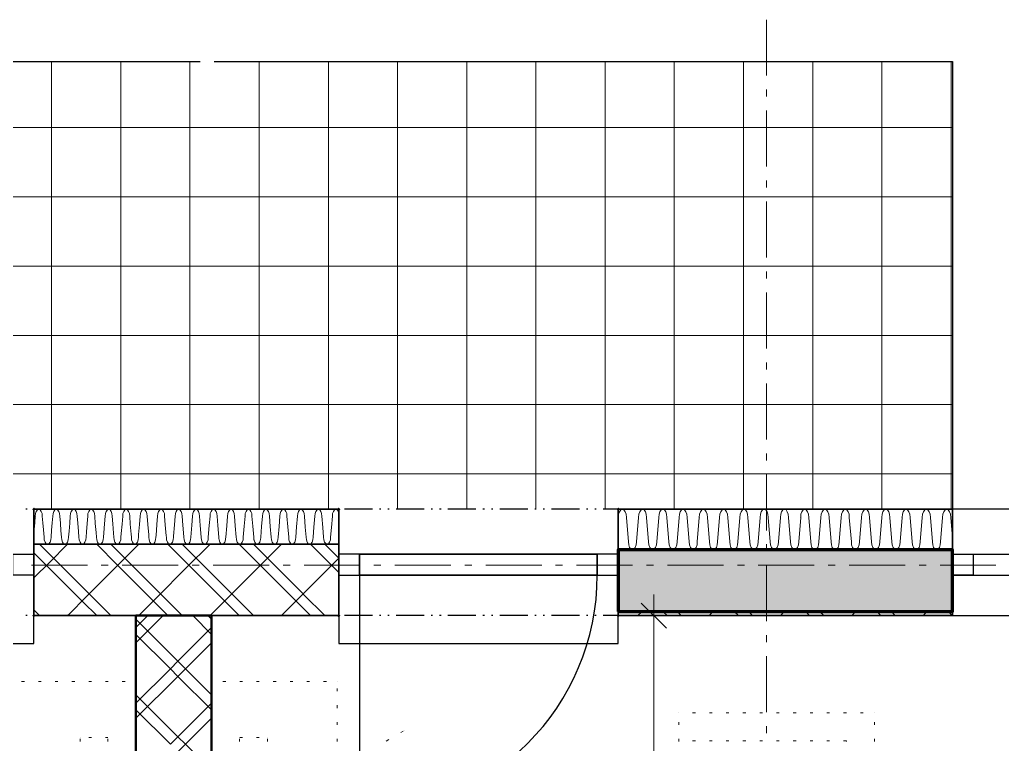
# Model space of a CAD drawing. Header units: millimetres. Extents: x 0 to 594, y 0 to 420.
# Drawn here: x 448.3 to 484.32, y 335.48 to 362.02 of the extents above; entities that cross this region are included whole.
import ezdxf

# ---------------------------------------------------------------- set-up
doc = ezdxf.new("R2010")
doc.units = ezdxf.units.MM
doc.header["$LTSCALE"] = 8
for name, color, linetype in [('PDF_Dvere', 7, 'Continuous'), ('PDF_Koty delkove', 7, 'Continuous'), ('PDF_Nabytek', 7, 'Continuous'), ('PDF_Obecne 0.25', 7, 'Continuous'), ('PDF_Okna', 7, 'Continuous'), ('PDF_Osy hlavni', 7, 'Continuous'), ('PDF_Srafy', 7, 'Continuous'), ('PDF_Steny akusticke', 7, 'Continuous'), ('PDF_Steny obvodove nosne', 7, 'Continuous'), ('PDF_Steny sendvic', 7, 'Continuous'), ('PDF_Zatepleni', 7, 'Continuous')]:
    doc.layers.add(name, color=color, linetype=linetype)

msp = doc.modelspace()

# ---------------------------------------------------------------- linework, layer by layer
at = {"layer": 'PDF_Dvere', "lineweight": 25}
for points in [[(448.051, 342.449), (448.819, 342.449), (448.819, 341.681), (448.051, 341.681)], [(460.76, 342.449), (459.992, 342.449), (459.992, 341.681), (460.76, 341.681)], [(460.76, 342.449), (460.76, 341.681)], [(470.242, 342.449), (469.473, 342.449), (469.473, 341.681), (470.242, 341.681)], [(469.473, 342.449), (469.473, 341.681)]]:
    msp.add_lwpolyline(points, close=True, dxfattribs=at)
for points in [[(469.473, 342.449), (460.76, 342.449), (469.473, 342.449)], [(469.473, 341.681), (460.76, 341.681), (469.473, 341.681)]]:
    msp.add_lwpolyline(points, dxfattribs=at)
msp.add_lwpolyline([(460.76, 341.681), (460.76, 332.968, 0.414213), (469.473, 341.681)], format="xyb", dxfattribs=at)
at = {"layer": 'PDF_Koty delkove', "lineweight": 18}
for points in [[(471.548, 340.194), (471.548, 340.963)], [(472.01, 339.733), (471.087, 340.656)], [(472.317, 340.194), (471.548, 340.194), (470.78, 340.194)], [(471.548, 253.839), (471.548, 254.837), (471.548, 256.606), (471.548, 258.144), (471.548, 264.858), (471.548, 283.564), (471.548, 290.739), (471.548, 292.225), (471.548, 298.375), (471.548, 340.194)]]:
    msp.add_lwpolyline(points, dxfattribs=at)
at = {"layer": 'PDF_Nabytek', "lineweight": 13}
for points in [[(448.471, 337.776), (448.369, 337.776)], [(449.086, 337.776), (448.984, 337.776)], [(449.701, 337.776), (449.599, 337.776)], [(450.316, 337.776), (450.214, 337.776)], [(450.931, 337.776), (450.829, 337.776)], [(451.546, 337.776), (451.444, 337.776)], [(452.161, 337.776), (452.059, 337.776)], [(452.56, 337.776), (452.56, 337.776)], [(452.56, 337.776), (452.56, 337.776)], [(455.328, 337.776), (455.328, 337.776)], [(455.328, 337.776), (455.328, 337.776)], [(455.851, 337.776), (455.749, 337.776)], [(456.466, 337.776), (456.364, 337.776)], [(457.081, 337.776), (456.979, 337.776)], [(457.696, 337.776), (457.594, 337.776)], [(458.311, 337.776), (458.209, 337.776)], [(458.926, 337.776), (458.824, 337.776)], [(459.541, 337.776), (459.439, 337.776)], [(459.94, 337.776), (459.94, 337.776)], [(459.94, 337.776), (459.94, 337.776)], [(452.56, 337.425), (452.56, 337.527)], [(455.328, 337.425), (455.328, 337.527)], [(459.94, 337.425), (459.94, 337.527)], [(452.56, 336.81), (452.56, 336.912)], [(455.328, 336.81), (455.328, 336.912)], [(459.94, 336.81), (459.94, 336.912)], [(472.458, 336.633), (472.458, 336.633)], [(472.458, 336.633), (472.458, 336.633)], [(473.071, 336.633), (472.969, 336.633)], [(473.686, 336.633), (473.584, 336.633)], [(474.301, 336.633), (474.199, 336.633)], [(474.916, 336.633), (474.814, 336.633)], [(475.531, 336.633), (475.429, 336.633)], [(476.146, 336.633), (476.044, 336.633)], [(476.761, 336.633), (476.659, 336.633)], [(477.376, 336.633), (477.274, 336.633)], [(477.991, 336.633), (477.889, 336.633)], [(478.606, 336.633), (478.504, 336.633)], [(479.221, 336.633), (479.119, 336.633)], [(479.633, 336.633), (479.633, 336.633)], [(479.633, 336.633), (479.633, 336.633)], [(452.56, 336.195), (452.56, 336.297)], [(455.328, 336.195), (455.328, 336.297)], [(459.94, 336.195), (459.94, 336.297)], [(472.458, 336.195), (472.458, 336.297)], [(479.633, 336.195), (479.633, 336.297)], [(462.268, 335.908), (462.357, 335.959)], [(462.39, 335.978), (462.39, 335.978)], [(450.51, 335.726), (450.51, 335.726)], [(450.51, 335.726), (450.51, 335.726)], [(450.51, 335.58), (450.51, 335.682)], [(450.931, 335.726), (450.829, 335.726)], [(451.535, 335.726), (451.444, 335.726)], [(451.535, 335.726), (451.535, 335.726)], [(451.535, 335.58), (451.535, 335.682)], [(452.56, 335.58), (452.56, 335.682)], [(455.328, 335.58), (455.328, 335.682)], [(456.353, 335.726), (456.353, 335.726)], [(456.353, 335.726), (456.353, 335.726)], [(456.353, 335.58), (456.353, 335.682)], [(456.466, 335.726), (456.364, 335.726)], [(457.081, 335.726), (456.979, 335.726)], [(457.378, 335.726), (457.378, 335.726)], [(457.378, 335.726), (457.378, 335.726)], [(457.378, 335.58), (457.378, 335.682)], [(459.94, 335.58), (459.94, 335.682)], [(461.736, 335.6), (461.825, 335.652)], [(472.458, 335.58), (472.458, 335.682)], [(472.458, 335.608), (472.458, 335.608)], [(473.071, 335.608), (472.969, 335.608)], [(473.686, 335.608), (473.584, 335.608)], [(474.301, 335.608), (474.199, 335.608)], [(474.916, 335.608), (474.814, 335.608)], [(475.531, 335.608), (475.429, 335.608)], [(476.146, 335.608), (476.044, 335.608)], [(476.761, 335.608), (476.659, 335.608)], [(477.376, 335.608), (477.274, 335.608)], [(477.991, 335.608), (477.889, 335.608)], [(478.606, 335.608), (478.504, 335.608)], [(478.608, 335.608), (478.608, 335.608)], [(478.608, 335.58), (478.608, 335.608)], [(478.608, 335.608), (478.608, 335.608)], [(479.633, 335.58), (479.633, 335.682)]]:
    msp.add_lwpolyline(points, dxfattribs=at)
at = {"layer": 'PDF_Obecne 0.25', "lineweight": 25}
for points in [[(433.701, 344.089), (433.701, 360.489), (454.919, 360.489)], [(455.431, 360.489), (482.491, 360.489), (482.491, 344.089)], [(438.569, 340.194), (438.569, 339.169), (448.819, 339.169), (448.819, 340.194)], [(459.992, 340.194), (459.992, 339.169), (470.242, 339.169), (470.242, 340.194)]]:
    msp.add_lwpolyline(points, dxfattribs=at)
at = {"layer": 'PDF_Okna', "lineweight": 25}
for points in [[(496.84, 344.089), (482.491, 344.089)], [(482.491, 342.449), (496.84, 342.449)], [(482.491, 341.681), (496.84, 341.681)], [(482.491, 340.194), (496.84, 340.194)]]:
    msp.add_lwpolyline(points, dxfattribs=at)
msp.add_lwpolyline([(482.491, 342.449), (483.259, 342.449), (483.259, 341.681), (482.491, 341.681)], close=True, dxfattribs=at)
at = {"layer": 'PDF_Osy hlavni', "lineweight": 18}
for points in [[(475.674, 359.974), (475.674, 362.024)], [(475.674, 359.206), (475.674, 359.462)], [(475.674, 356.643), (475.674, 358.693)], [(475.674, 355.874), (475.674, 356.131)], [(475.674, 353.312), (475.674, 355.362)], [(475.674, 352.543), (475.674, 352.799)], [(475.674, 349.981), (475.674, 352.031)], [(475.674, 349.212), (475.674, 349.468)], [(475.674, 346.65), (475.674, 348.699)], [(475.674, 345.881), (475.674, 346.137)], [(475.674, 343.318), (475.674, 345.368)], [(475.674, 342.55), (475.674, 342.806)], [(450.778, 342.039), (448.728, 342.039)], [(451.546, 342.039), (451.29, 342.039)], [(454.109, 342.039), (452.059, 342.039)], [(454.878, 342.039), (454.621, 342.039)], [(457.44, 342.039), (455.39, 342.039)], [(458.209, 342.039), (457.953, 342.039)], [(460.771, 342.039), (458.721, 342.039)], [(461.54, 342.039), (461.284, 342.039)], [(464.103, 342.039), (462.053, 342.039)], [(464.871, 342.039), (464.615, 342.039)], [(467.434, 342.039), (465.384, 342.039)], [(468.203, 342.039), (467.946, 342.039)], [(470.765, 342.039), (468.715, 342.039)], [(471.534, 342.039), (471.277, 342.039)], [(474.096, 342.039), (472.046, 342.039)], [(474.865, 342.039), (474.609, 342.039)], [(477.427, 342.039), (475.377, 342.039)], [(475.674, 339.987), (475.674, 342.037)], [(478.196, 342.039), (477.94, 342.039)], [(480.759, 342.039), (478.709, 342.039)], [(481.527, 342.039), (481.271, 342.039)], [(484.09, 342.039), (482.04, 342.039)], [(475.674, 339.218), (475.674, 339.475)], [(475.674, 336.656), (475.674, 338.706)], [(475.674, 335.887), (475.674, 336.143)]]:
    msp.add_lwpolyline(points, dxfattribs=at)
at = {"layer": 'PDF_Srafy', "lineweight": 9}
for points in [[(449.466, 360.489), (449.466, 358.07), (449.466, 352.996), (449.466, 347.923)], [(452.003, 360.489), (452.003, 355.533), (452.003, 350.46), (452.003, 345.386), (452.003, 344.089)], [(454.539, 360.489), (454.539, 358.07), (454.539, 352.996), (454.539, 347.923), (454.539, 344.089)], [(457.076, 360.489), (457.076, 355.533), (457.076, 350.46), (457.076, 345.386), (457.076, 344.089)], [(459.613, 360.489), (459.613, 358.07), (459.613, 352.996), (459.613, 347.923), (459.613, 344.089)], [(462.149, 360.489), (462.149, 355.533), (462.149, 350.46), (462.149, 345.386), (462.149, 344.089)], [(464.686, 360.489), (464.686, 358.07), (464.686, 352.996), (464.686, 347.923), (464.686, 344.089)], [(467.223, 360.489), (467.223, 355.533), (467.223, 350.46), (467.223, 345.386), (467.223, 344.089)], [(469.76, 360.489), (469.76, 358.07), (469.76, 352.996), (469.76, 347.923), (469.76, 344.089)], [(472.296, 360.489), (472.296, 355.533)], [(474.833, 360.489), (474.833, 358.07), (474.833, 352.996)], [(477.37, 360.489), (477.37, 355.533), (477.37, 350.46)], [(479.907, 360.489), (479.907, 358.07), (479.907, 352.996), (479.907, 347.923)], [(482.443, 360.489), (482.443, 355.533), (482.443, 350.46), (482.443, 345.386)], [(459.613, 358.07), (454.539, 358.07), (449.466, 358.07), (444.392, 358.07), (439.319, 358.07), (434.246, 358.07), (433.701, 358.07)], [(482.491, 358.07), (479.907, 358.07), (474.833, 358.07), (469.76, 358.07), (464.686, 358.07), (459.613, 358.07)], [(462.149, 355.533), (457.076, 355.533), (452.003, 355.533), (446.929, 355.533), (441.856, 355.533), (436.782, 355.533), (433.701, 355.533)], [(482.491, 355.533), (482.443, 355.533), (477.37, 355.533), (472.296, 355.533), (467.223, 355.533), (462.149, 355.533)], [(472.296, 355.533), (472.296, 350.46), (472.296, 345.386), (472.296, 344.089)], [(482.491, 352.996), (479.907, 352.996), (474.833, 352.996), (469.76, 352.996), (464.686, 352.996), (459.613, 352.996), (454.539, 352.996), (449.466, 352.996), (444.392, 352.996), (439.319, 352.996), (434.246, 352.996), (433.701, 352.996)], [(474.833, 352.996), (474.833, 347.923), (474.833, 344.089)], [(462.149, 350.46), (457.076, 350.46), (452.003, 350.46), (446.929, 350.46), (441.856, 350.46), (436.782, 350.46), (433.701, 350.46)], [(482.491, 350.46), (482.443, 350.46), (477.37, 350.46), (472.296, 350.46), (467.223, 350.46), (462.149, 350.46)], [(477.37, 350.46), (477.37, 345.386), (477.37, 344.089)], [(464.686, 347.923), (459.613, 347.923), (454.539, 347.923), (449.466, 347.923), (444.392, 347.923), (439.319, 347.923), (434.246, 347.923), (433.701, 347.923)], [(449.466, 347.923), (449.466, 344.089)], [(482.491, 347.923), (479.907, 347.923), (474.833, 347.923), (469.76, 347.923), (464.686, 347.923)], [(479.907, 347.923), (479.907, 344.089)], [(467.223, 345.386), (462.149, 345.386), (457.076, 345.386), (452.003, 345.386), (446.929, 345.386), (441.856, 345.386), (436.782, 345.386), (433.701, 345.386)], [(482.491, 345.386), (482.443, 345.386), (477.37, 345.386), (472.296, 345.386), (467.223, 345.386)], [(482.443, 345.386), (482.443, 344.089)]]:
    msp.add_lwpolyline(points, dxfattribs=at)
at = {"layer": 'PDF_Steny akusticke', "lineweight": 9}
for points in [[(452.56, 339.754), (453.001, 340.194)], [(452.56, 339.2), (453.555, 340.194)], [(455.328, 339.508), (454.641, 340.194)], [(455.328, 340.061), (455.195, 340.194)], [(455.328, 337.294), (454.375, 338.247), (454.098, 338.524), (452.56, 340.061)], [(453.821, 338.247), (454.098, 338.524), (455.328, 339.754)], [(453.821, 338.247), (452.56, 339.508)], [(454.375, 338.247), (455.328, 339.2)], [(454.375, 338.247), (454.098, 337.97), (453.821, 338.247), (452.56, 336.986)], [(452.56, 336.433), (454.098, 337.97)], [(455.328, 336.74), (454.098, 337.97)], [(455.328, 334.526), (454.375, 335.48), (454.098, 335.756), (452.56, 337.294)], [(453.821, 335.48), (454.098, 335.756), (455.328, 336.986)], [(453.821, 335.48), (452.56, 336.74)], [(454.098, 335.203), (454.375, 335.48), (455.328, 336.433)]]:
    msp.add_lwpolyline(points, dxfattribs=at)
at = {"layer": 'PDF_Steny akusticke', "lineweight": 50}
msp.add_lwpolyline([(455.174, 292.225), (455.328, 292.225), (455.328, 340.194), (452.56, 340.194), (452.56, 292.225), (452.714, 292.225)], dxfattribs=at)
at = {"layer": 'PDF_Steny obvodove nosne', "lineweight": 70}
msp.add_lwpolyline([(470.242, 340.348), (482.491, 340.348), (482.491, 342.603), (470.242, 342.603)], close=True, dxfattribs=at)
at = {"layer": 'PDF_Steny obvodove nosne', "color": 9, "lineweight": 9, "true_color": 0xc0c0c0, "transparency": 33554559}
msp.add_solid([(470.242, 340.348), (482.491, 340.348), (470.242, 342.603), (482.491, 342.603)], dxfattribs=at)
at = {"layer": 'PDF_Steny sendvic', "lineweight": 25}
for points in [[(448.574, 344.089), (448.523, 344.089)], [(461.233, 344.089), (460.208, 344.089)], [(461.54, 344.089), (461.489, 344.089)], [(461.848, 344.089), (461.796, 344.089)], [(463.129, 344.089), (462.104, 344.089)], [(463.436, 344.089), (463.385, 344.089)], [(463.744, 344.089), (463.693, 344.089)], [(465.025, 344.089), (464, 344.089)], [(465.333, 344.089), (465.281, 344.089)], [(465.64, 344.089), (465.589, 344.089)], [(466.921, 344.089), (465.896, 344.089)], [(467.229, 344.089), (467.178, 344.089)], [(467.536, 344.089), (467.485, 344.089)], [(468.818, 344.089), (467.793, 344.089)], [(469.125, 344.089), (469.074, 344.089)], [(469.433, 344.089), (469.381, 344.089)], [(470.242, 344.089), (469.689, 344.089)], [(448.574, 340.194), (448.523, 340.194)], [(461.233, 340.194), (460.208, 340.194)], [(461.54, 340.194), (461.489, 340.194)], [(461.848, 340.194), (461.796, 340.194)], [(463.129, 340.194), (462.104, 340.194)], [(463.436, 340.194), (463.385, 340.194)], [(463.744, 340.194), (463.693, 340.194)], [(465.025, 340.194), (464, 340.194)], [(465.333, 340.194), (465.281, 340.194)], [(465.64, 340.194), (465.589, 340.194)], [(466.921, 340.194), (465.896, 340.194)], [(467.229, 340.194), (467.178, 340.194)], [(467.536, 340.194), (467.485, 340.194)], [(468.818, 340.194), (467.793, 340.194)], [(469.125, 340.194), (469.074, 340.194)], [(469.433, 340.194), (469.381, 340.194)], [(470.242, 340.194), (469.689, 340.194)]]:
    msp.add_lwpolyline(points, dxfattribs=at)
at = {"layer": 'PDF_Steny sendvic', "lineweight": 35}
for points in [[(459.992, 344.089), (448.819, 344.089)], [(448.819, 342.808), (448.819, 344.089)], [(459.992, 344.089), (459.992, 342.808)], [(459.992, 342.808), (448.819, 342.808), (459.992, 342.808), (459.992, 342.449), (459.992, 341.681), (459.992, 340.194), (455.328, 340.194), (452.56, 340.194), (448.819, 340.194)], [(448.819, 340.194), (448.819, 341.681), (448.819, 342.449), (448.819, 342.808)], [(470.242, 340.348), (482.491, 340.348), (482.491, 340.194), (470.242, 340.194), (470.242, 340.348)]]:
    msp.add_lwpolyline(points, dxfattribs=at)
at = {"layer": 'PDF_Steny sendvic', "lineweight": 9}
for points in [[(448.999, 344.089), (448.95, 344.07), (448.908, 344.014), (448.88, 343.931), (448.871, 343.833)], [(449.127, 343.833), (449.117, 343.931), (449.089, 344.014), (449.048, 344.07), (448.999, 344.089)], [(449.639, 344.089), (449.59, 344.07), (449.549, 344.014), (449.521, 343.931), (449.511, 343.833)], [(449.767, 343.833), (449.758, 343.931), (449.73, 344.014), (449.688, 344.07), (449.639, 344.089)], [(450.28, 344.089), (450.231, 344.07), (450.189, 344.014), (450.162, 343.931), (450.152, 343.833)], [(450.408, 343.833), (450.398, 343.931), (450.37, 344.014), (450.329, 344.07), (450.28, 344.089)], [(450.92, 344.089), (450.871, 344.07), (450.83, 344.014), (450.802, 343.931), (450.792, 343.833)], [(451.049, 343.833), (451.039, 343.931), (451.011, 344.014), (450.97, 344.07), (450.921, 344.089)], [(451.561, 344.089), (451.512, 344.07), (451.471, 344.014), (451.443, 343.931), (451.433, 343.833)], [(451.689, 343.833), (451.679, 343.931), (451.652, 344.014), (451.61, 344.07), (451.561, 344.089)], [(452.202, 344.089), (452.153, 344.07), (452.111, 344.014), (452.083, 343.931), (452.074, 343.833)], [(452.33, 343.833), (452.32, 343.931), (452.292, 344.014), (452.251, 344.07), (452.202, 344.089)], [(452.842, 344.089), (452.793, 344.07), (452.752, 344.014), (452.724, 343.931), (452.714, 343.833)], [(452.97, 343.833), (452.961, 343.931), (452.933, 344.014), (452.891, 344.07), (452.842, 344.089)], [(453.483, 344.089), (453.434, 344.07), (453.392, 344.014), (453.365, 343.931), (453.355, 343.833)], [(453.611, 343.833), (453.601, 343.931), (453.574, 344.014), (453.532, 344.07), (453.483, 344.089)], [(454.124, 344.089), (454.075, 344.07), (454.033, 344.014), (454.005, 343.931), (453.995, 343.833)], [(454.252, 343.833), (454.242, 343.931), (454.214, 344.014), (454.173, 344.07), (454.124, 344.089)], [(454.715, 344.07), (454.674, 344.014), (454.646, 343.931), (454.636, 343.833)], [(454.764, 344.089), (454.715, 344.07)], [(454.892, 343.833), (454.883, 343.931), (454.855, 344.014), (454.813, 344.07), (454.764, 344.089)], [(455.405, 344.089), (455.356, 344.07), (455.314, 344.014), (455.286, 343.931), (455.277, 343.833)], [(455.533, 343.833), (455.523, 343.931), (455.495, 344.014), (455.454, 344.07), (455.405, 344.089)], [(456.045, 344.089), (455.996, 344.07), (455.955, 344.014), (455.927, 343.931), (455.917, 343.833)], [(456.174, 343.833), (456.164, 343.931), (456.136, 344.014), (456.094, 344.07), (456.045, 344.089)], [(456.686, 344.089), (456.637, 344.07), (456.595, 344.014), (456.568, 343.931), (456.558, 343.833)], [(456.814, 343.833), (456.804, 343.931), (456.777, 344.014), (456.735, 344.07), (456.686, 344.089)], [(457.327, 344.089), (457.278, 344.07), (457.236, 344.014), (457.208, 343.931), (457.199, 343.833)], [(457.518, 343.064), (457.486, 343.459), (457.455, 343.833), (457.445, 343.931), (457.417, 344.014), (457.376, 344.07), (457.327, 344.089)], [(457.967, 344.089), (457.918, 344.07), (457.877, 344.014), (457.849, 343.931), (457.839, 343.833)], [(458.095, 343.833), (458.086, 343.931), (458.058, 344.014), (458.016, 344.07), (457.967, 344.089)], [(458.608, 344.089), (458.559, 344.07), (458.517, 344.014), (458.49, 343.931), (458.48, 343.833)], [(458.736, 343.833), (458.726, 343.931), (458.699, 344.014), (458.657, 344.07), (458.608, 344.089)], [(459.249, 344.089), (459.2, 344.07), (459.158, 344.014), (459.13, 343.931), (459.12, 343.833)], [(459.339, 344.014), (459.298, 344.07), (459.249, 344.089)], [(459.889, 344.089), (459.84, 344.07), (459.799, 344.014), (459.771, 343.931), (459.761, 343.833)], [(459.992, 343.979), (459.98, 344.014), (459.938, 344.07), (459.889, 344.089)], [(448.819, 343.212), (448.831, 343.352), (448.851, 343.602), (448.871, 343.833)], [(449.127, 343.833), (449.146, 343.597), (449.168, 343.336), (449.19, 343.064)], [(449.448, 343.064), (449.469, 343.321), (449.491, 343.591), (449.511, 343.833)], [(449.767, 343.833), (449.788, 343.586), (449.811, 343.304), (449.831, 343.064)], [(450.088, 343.064), (450.107, 343.29), (450.131, 343.581), (450.152, 343.833)], [(450.408, 343.833), (450.429, 343.576), (450.454, 343.273), (450.471, 343.064)], [(450.729, 343.064), (450.745, 343.259), (450.771, 343.57), (450.792, 343.833)], [(451.049, 343.833), (451.071, 343.565), (451.097, 343.242), (451.112, 343.064)], [(451.383, 343.228), (451.41, 343.559), (451.433, 343.833)], [(451.689, 343.833), (451.712, 343.554), (451.741, 343.21), (451.753, 343.064)], [(452.01, 343.064), (452.021, 343.197), (452.05, 343.549), (452.074, 343.833)], [(452.33, 343.833), (452.354, 343.544), (452.384, 343.179), (452.393, 343.064)], [(452.651, 343.064), (452.659, 343.166), (452.69, 343.538), (452.714, 343.833)], [(452.97, 343.833), (452.995, 343.533), (453.027, 343.148), (453.034, 343.064)], [(453.291, 343.064), (453.297, 343.134), (453.33, 343.528), (453.355, 343.833)], [(453.611, 343.833), (453.637, 343.523), (453.67, 343.116), (453.675, 343.064)], [(453.932, 343.064), (453.935, 343.103), (453.969, 343.517), (453.995, 343.833)], [(454.252, 343.833), (454.278, 343.512), (454.313, 343.085), (454.315, 343.064)], [(454.573, 343.064), (454.573, 343.072), (454.609, 343.506), (454.636, 343.833)], [(454.892, 343.833), (454.92, 343.501), (454.956, 343.064)], [(455.213, 343.064), (455.249, 343.496), (455.277, 343.833)], [(455.533, 343.833), (455.561, 343.491), (455.596, 343.064)], [(455.854, 343.064), (455.889, 343.485), (455.917, 343.833)], [(456.174, 343.833), (456.203, 343.48), (456.237, 343.064)], [(456.495, 343.064), (456.528, 343.475), (456.558, 343.833)], [(456.814, 343.833), (456.844, 343.469), (456.878, 343.064)], [(457.135, 343.064), (457.168, 343.464), (457.199, 343.833)], [(457.776, 343.064), (457.808, 343.454), (457.839, 343.833)], [(458.095, 343.833), (458.127, 343.448), (458.159, 343.064)], [(458.416, 343.064), (458.448, 343.443), (458.48, 343.833)], [(458.736, 343.833), (458.769, 343.438), (458.799, 343.064)], [(459.057, 343.064), (459.087, 343.432), (459.12, 343.833)], [(459.377, 343.833), (459.367, 343.931), (459.339, 344.014)], [(459.377, 343.833), (459.41, 343.427), (459.44, 343.064)], [(459.698, 343.064), (459.727, 343.422), (459.761, 343.833)], [(449.19, 343.064), (449.2, 342.966), (449.228, 342.882)], [(449.332, 342.808), (449.368, 342.827), (449.41, 342.882), (449.438, 342.966), (449.448, 343.064)], [(449.448, 343.064), (449.448, 343.064)], [(449.831, 343.064), (449.841, 342.966), (449.869, 342.882), (449.91, 342.827), (449.946, 342.808)], [(449.973, 342.808), (450.009, 342.827), (450.051, 342.882), (450.079, 342.966), (450.088, 343.064)], [(450.088, 343.064), (450.088, 343.064)], [(450.471, 343.064), (450.481, 342.966), (450.509, 342.882), (450.551, 342.827), (450.587, 342.808)], [(450.614, 342.808), (450.649, 342.827), (450.691, 342.882), (450.719, 342.966), (450.729, 343.064)], [(450.729, 343.064), (450.729, 343.064)], [(451.112, 343.064), (451.122, 342.966), (451.15, 342.882), (451.192, 342.827), (451.227, 342.808)], [(451.254, 342.808), (451.29, 342.827), (451.332, 342.882), (451.36, 342.966), (451.37, 343.064)], [(451.37, 343.064), (451.383, 343.228)], [(451.37, 343.064), (451.37, 343.064)], [(451.753, 343.064), (451.762, 342.966), (451.79, 342.882), (451.832, 342.827), (451.868, 342.808)], [(452, 342.966), (452.01, 343.064)], [(452.01, 343.064), (452.01, 343.064)], [(452.393, 343.064), (452.403, 342.966), (452.431, 342.882), (452.473, 342.827), (452.509, 342.808)], [(452.536, 342.808), (452.571, 342.827), (452.613, 342.882), (452.641, 342.966), (452.651, 343.064)], [(452.651, 343.064), (452.651, 343.064)], [(453.034, 343.064), (453.044, 342.966), (453.072, 342.882), (453.113, 342.827), (453.149, 342.808)], [(453.176, 342.808), (453.212, 342.827), (453.254, 342.882), (453.282, 342.966), (453.291, 343.064)], [(453.291, 343.064), (453.291, 343.064)], [(453.675, 343.064), (453.684, 342.966), (453.712, 342.882), (453.754, 342.827), (453.79, 342.808)], [(453.817, 342.808), (453.853, 342.827), (453.894, 342.882), (453.922, 342.966), (453.932, 343.064)], [(453.932, 343.064), (453.932, 343.064)], [(454.315, 343.064), (454.325, 342.966), (454.353, 342.882), (454.395, 342.827), (454.43, 342.808)], [(454.457, 342.808), (454.493, 342.827), (454.535, 342.882), (454.563, 342.966), (454.573, 343.064)], [(454.573, 343.064), (454.573, 343.064)], [(454.956, 343.064), (454.957, 343.054), (454.966, 342.966), (454.993, 342.882), (455.035, 342.827), (455.071, 342.808)], [(455.098, 342.808), (455.134, 342.827), (455.176, 342.882), (455.203, 342.966), (455.211, 343.041), (455.213, 343.064)], [(455.213, 343.064), (455.213, 343.064)], [(455.596, 343.064), (455.601, 343.022), (455.606, 342.966), (455.634, 342.882), (455.676, 342.827), (455.712, 342.808)], [(455.739, 342.808), (455.774, 342.827), (455.816, 342.882), (455.844, 342.966), (455.848, 343.01), (455.854, 343.064)], [(455.854, 343.064), (455.854, 343.064)], [(456.237, 343.064), (456.244, 342.991), (456.247, 342.966), (456.275, 342.882), (456.316, 342.827), (456.352, 342.808)], [(456.379, 342.808), (456.415, 342.827), (456.457, 342.882), (456.485, 342.966), (456.486, 342.979), (456.495, 343.064)], [(456.495, 343.064), (456.495, 343.064)], [(456.878, 343.064), (456.887, 342.966)], [(457.02, 342.808), (457.056, 342.827), (457.097, 342.882), (457.119, 342.948), (457.125, 342.966), (457.135, 343.064)], [(457.135, 343.064), (457.135, 343.064)], [(457.518, 343.064), (457.528, 342.966), (457.541, 342.928), (457.556, 342.882), (457.598, 342.827), (457.634, 342.808)], [(457.66, 342.808), (457.696, 342.827), (457.738, 342.882), (457.75, 342.917), (457.766, 342.966), (457.776, 343.064)], [(457.776, 343.064), (457.776, 343.064)], [(458.159, 343.064), (458.169, 342.966), (458.192, 342.896), (458.197, 342.882), (458.238, 342.827), (458.274, 342.808)], [(458.301, 342.808), (458.337, 342.827), (458.379, 342.882), (458.38, 342.887), (458.407, 342.966), (458.416, 343.064)], [(458.416, 343.064), (458.416, 343.064)], [(458.799, 343.064), (458.809, 342.966), (458.837, 342.882), (458.851, 342.864), (458.879, 342.827), (458.915, 342.808)], [(459.019, 342.882), (459.047, 342.966), (459.057, 343.064)], [(459.057, 343.064), (459.057, 343.064)], [(459.44, 343.064), (459.45, 342.966), (459.478, 342.882), (459.516, 342.831), (459.52, 342.827), (459.555, 342.808)], [(459.582, 342.808), (459.618, 342.826), (459.618, 342.827), (459.66, 342.882), (459.688, 342.966), (459.698, 343.064)], [(459.698, 343.064), (459.698, 343.064)], [(448.819, 341.578), (449.399, 342.158), (450.049, 342.808)], [(450.977, 340.861), (450.716, 341.122), (449.691, 342.146), (449.029, 342.808)], [(449.228, 342.882), (449.27, 342.827), (449.305, 342.808)], [(450.049, 340.194), (450.132, 340.278), (450.716, 340.861), (451.909, 342.054), (452.663, 342.808)], [(453.734, 340.194), (453.643, 340.285), (453.329, 340.599), (453.068, 340.861), (451.873, 342.056), (451.12, 342.808)], [(454.257, 340.194), (454.165, 340.286), (453.591, 340.861), (453.329, 341.122), (452.418, 342.033), (451.643, 342.808)], [(451.895, 342.808), (451.931, 342.827), (451.972, 342.882), (452, 342.966)], [(452.663, 340.194), (452.752, 340.283), (453.329, 340.861), (454.419, 341.951), (455.277, 342.808)], [(456.348, 340.194), (456.251, 340.291), (455.943, 340.599), (455.682, 340.861), (454.599, 341.943), (453.734, 342.808)], [(456.204, 340.861), (455.943, 341.122), (455.145, 341.92), (454.257, 342.808)], [(455.277, 340.194), (455.371, 340.289), (455.943, 340.861), (456.929, 341.847), (457.89, 342.808)], [(458.295, 340.861), (457.326, 341.83), (456.348, 342.808)], [(459.484, 340.194), (459.381, 340.298), (458.818, 340.861), (458.557, 341.122), (457.871, 341.808), (456.871, 342.808)], [(456.887, 342.966), (456.89, 342.959), (456.915, 342.882), (456.957, 342.827), (456.993, 342.808)], [(458.942, 342.808), (458.978, 342.827), (459, 342.857), (459.019, 342.882)], [(459.992, 341.778), (458.962, 342.808)], [(459.992, 342.301), (459.484, 342.808)], [(451.12, 340.194), (451.035, 340.279), (450.716, 340.599), (450.454, 340.861), (449.146, 342.169), (448.819, 342.496)], [(457.89, 340.194), (457.991, 340.295), (458.557, 340.861), (459.439, 341.743), (459.992, 342.296)], [(451.643, 340.194), (451.557, 340.281), (450.977, 340.861)], [(456.871, 340.194), (456.773, 340.292), (456.204, 340.861)], [(458.962, 340.194), (458.859, 340.297), (458.557, 340.599), (458.295, 340.861)], [(449.029, 340.194), (448.949, 340.275), (448.819, 340.405)], [(470.959, 340.194), (471.088, 340.323), (471.113, 340.348)], [(472.03, 340.194), (471.9, 340.325), (471.876, 340.348)], [(472.553, 340.194), (472.421, 340.326), (472.399, 340.348)], [(473.573, 340.194), (473.707, 340.329), (473.727, 340.348)], [(474.644, 340.194), (474.508, 340.331), (474.49, 340.348)], [(475.167, 340.194), (475.029, 340.332), (475.013, 340.348)], [(476.187, 340.194), (476.327, 340.335), (476.34, 340.348)], [(477.116, 340.336), (477.104, 340.348)], [(477.258, 340.194), (477.116, 340.336)], [(477.78, 340.194), (477.637, 340.338), (477.627, 340.348)], [(478.8, 340.194), (478.946, 340.34), (478.954, 340.348)], [(479.871, 340.194), (479.724, 340.342), (479.718, 340.348)], [(480.394, 340.194), (480.245, 340.343), (480.24, 340.348)], [(480.394, 340.194), (480.394, 340.194)], [(481.414, 340.194), (481.566, 340.346), (481.568, 340.348)], [(482.485, 340.194), (482.332, 340.348), (482.331, 340.348)]]:
    msp.add_lwpolyline(points, dxfattribs=at)
at = {"layer": 'PDF_Steny sendvic', "lineweight": 25, "transparency": 33554559}
for points in [[(448.883, 344.089), (448.819, 344.025), (448.819, 344.153), (448.755, 344.089)], [(460.056, 344.089), (459.992, 344.025), (459.992, 344.153), (459.928, 344.089)], [(470.306, 344.089), (470.242, 344.025), (470.242, 344.153), (470.178, 344.089)], [(448.883, 340.194), (448.819, 340.13), (448.819, 340.259), (448.755, 340.194)], [(460.056, 340.194), (459.992, 340.13), (459.992, 340.259), (459.928, 340.194)], [(470.306, 340.194), (470.242, 340.13), (470.242, 340.259), (470.178, 340.194)]]:
    msp.add_solid(points, dxfattribs=at)
at = {"layer": 'PDF_Steny sendvic', "lineweight": 9, "transparency": 33554559}
for points in [[(448.871, 343.81), (448.847, 343.833), (448.894, 343.833), (448.871, 343.856)], [(449.511, 343.81), (449.488, 343.833), (449.534, 343.833), (449.511, 343.856)], [(450.152, 343.81), (450.129, 343.833), (450.175, 343.833), (450.152, 343.856)], [(450.792, 343.81), (450.769, 343.833), (450.815, 343.833), (450.792, 343.856)], [(451.433, 343.81), (451.41, 343.833), (451.456, 343.833), (451.433, 343.856)], [(452.074, 343.81), (452.051, 343.833), (452.097, 343.833), (452.074, 343.856)], [(452.714, 343.81), (452.691, 343.833), (452.737, 343.833), (452.714, 343.856)], [(453.355, 343.81), (453.332, 343.833), (453.378, 343.833), (453.355, 343.856)], [(453.995, 343.81), (453.972, 343.833), (454.019, 343.833), (453.995, 343.856)], [(454.636, 343.81), (454.613, 343.833), (454.659, 343.833), (454.636, 343.856)], [(455.277, 343.81), (455.254, 343.833), (455.3, 343.833), (455.277, 343.856)], [(455.917, 343.81), (455.894, 343.833), (455.94, 343.833), (455.917, 343.856)], [(456.558, 343.81), (456.535, 343.833), (456.581, 343.833), (456.558, 343.856)], [(457.199, 343.81), (457.176, 343.833), (457.222, 343.833), (457.199, 343.856)], [(457.839, 343.81), (457.816, 343.833), (457.862, 343.833), (457.839, 343.856)], [(458.48, 343.81), (458.457, 343.833), (458.503, 343.833), (458.48, 343.856)], [(459.12, 343.81), (459.097, 343.833), (459.143, 343.833), (459.12, 343.856)], [(459.761, 343.81), (459.738, 343.833), (459.784, 343.833), (459.761, 343.856)], [(450.716, 340.838), (450.692, 340.861), (450.739, 340.861), (450.716, 340.884)], [(453.329, 340.838), (453.306, 340.861), (453.352, 340.861), (453.329, 340.884)], [(455.943, 340.838), (455.92, 340.861), (455.966, 340.861), (455.943, 340.884)], [(458.557, 340.838), (458.534, 340.861), (458.58, 340.861), (458.557, 340.884)]]:
    msp.add_solid(points, dxfattribs=at)
at = {"layer": 'PDF_Zatepleni', "lineweight": 9}
for points in [[(470.39, 344.089), (470.333, 344.067), (470.285, 344.002), (470.253, 343.906), (470.242, 343.792)], [(470.539, 343.792), (470.528, 343.906), (470.495, 344.002), (470.447, 344.067), (470.39, 344.089)], [(470.911, 342.9), (470.985, 343.792), (470.996, 343.906), (471.028, 344.002), (471.076, 344.067), (471.133, 344.089)], [(471.282, 343.792), (471.271, 343.906), (471.238, 344.002), (471.19, 344.067), (471.133, 344.089)], [(471.654, 342.9), (471.728, 343.792), (471.739, 343.906), (471.771, 344.002), (471.82, 344.067), (471.876, 344.089)], [(472.025, 343.792), (472.014, 343.906), (471.982, 344.002), (471.933, 344.067), (471.876, 344.089)], [(472.397, 342.9), (472.471, 343.792), (472.482, 343.906), (472.514, 344.002), (472.563, 344.067), (472.62, 344.089)], [(472.768, 343.792), (472.757, 343.906), (472.725, 344.002), (472.676, 344.067), (472.62, 344.089)], [(473.007, 342.603), (473.048, 342.624), (473.097, 342.689), (473.129, 342.786), (473.14, 342.9), (473.214, 343.792), (473.225, 343.906), (473.258, 344.002), (473.306, 344.067), (473.363, 344.089)], [(473.511, 343.792), (473.5, 343.906), (473.468, 344.002), (473.42, 344.067), (473.363, 344.089)], [(474.106, 344.089), (474.049, 344.067), (474.001, 344.002), (473.968, 343.906), (473.957, 343.792)], [(474.254, 343.792), (474.243, 343.906), (474.211, 344.002), (474.163, 344.067), (474.106, 344.089)], [(474.627, 342.9), (474.7, 343.792), (474.712, 343.906), (474.744, 344.002), (474.792, 344.067), (474.849, 344.089)], [(474.998, 343.792), (474.986, 343.906), (474.954, 344.002), (474.906, 344.067), (474.849, 344.089)], [(475.37, 342.9), (475.443, 343.792), (475.455, 343.906), (475.487, 344.002), (475.535, 344.067), (475.592, 344.089)], [(475.741, 343.792), (475.729, 343.906), (475.697, 344.002), (475.649, 344.067), (475.592, 344.089)], [(476.113, 342.9), (476.187, 343.792), (476.198, 343.906), (476.23, 344.002), (476.278, 344.067), (476.335, 344.089)], [(476.484, 343.792), (476.472, 343.906), (476.44, 344.002), (476.392, 344.067), (476.335, 344.089)], [(477.078, 344.089), (477.021, 344.067), (476.973, 344.002), (476.941, 343.906), (476.93, 343.792)], [(477.227, 343.792), (477.216, 343.906), (477.183, 344.002), (477.135, 344.067), (477.078, 344.089)], [(477.821, 344.089), (477.765, 344.067), (477.716, 344.002), (477.684, 343.906), (477.673, 343.792)], [(477.97, 343.792), (477.959, 343.906), (477.926, 344.002), (477.878, 344.067), (477.821, 344.089)], [(478.342, 342.9), (478.416, 343.792), (478.427, 343.906), (478.459, 344.002), (478.508, 344.067), (478.564, 344.089)], [(478.713, 343.792), (478.702, 343.906), (478.67, 344.002), (478.621, 344.067), (478.564, 344.089)], [(479.308, 344.089), (479.251, 344.067), (479.203, 344.002), (479.17, 343.906), (479.159, 343.792)], [(479.456, 343.792), (479.445, 343.906), (479.413, 344.002), (479.364, 344.067), (479.308, 344.089)], [(479.829, 342.9), (479.902, 343.792), (479.913, 343.906), (479.946, 344.002), (479.994, 344.067), (480.051, 344.089)], [(480.199, 343.792), (480.188, 343.906), (480.156, 344.002), (480.108, 344.067), (480.051, 344.089)], [(480.794, 344.089), (480.737, 344.067), (480.689, 344.002), (480.657, 343.906), (480.645, 343.792)], [(481.016, 342.9), (480.942, 343.792), (480.931, 343.906), (480.899, 344.002), (480.851, 344.067), (480.794, 344.089)], [(481.537, 344.089), (481.48, 344.067), (481.432, 344.002), (481.4, 343.906), (481.388, 343.792)], [(481.759, 342.9), (481.686, 343.792), (481.674, 343.906), (481.642, 344.002), (481.594, 344.067), (481.537, 344.089)], [(482.28, 344.089), (482.223, 344.067), (482.175, 344.002), (482.143, 343.906), (482.131, 343.792)], [(482.429, 343.792), (482.417, 343.906), (482.385, 344.002), (482.337, 344.067), (482.28, 344.089)], [(470.539, 343.792), (470.612, 342.9)], [(471.282, 343.792), (471.355, 342.9)], [(472.025, 343.792), (472.099, 342.9)], [(472.768, 343.792), (472.842, 342.9)], [(473.511, 343.792), (473.585, 342.9)], [(473.884, 342.9), (473.957, 343.792)], [(474.254, 343.792), (474.328, 342.9)], [(474.998, 343.792), (475.071, 342.9), (475.082, 342.786), (475.115, 342.689), (475.163, 342.624), (475.205, 342.603)], [(475.741, 343.792), (475.814, 342.9), (475.826, 342.786), (475.858, 342.689), (475.906, 342.624), (475.948, 342.603)], [(476.484, 343.792), (476.557, 342.9)], [(476.856, 342.9), (476.93, 343.792)], [(477.227, 343.792), (477.3, 342.9)], [(477.599, 342.9), (477.673, 343.792)], [(477.97, 343.792), (478.044, 342.9)], [(478.713, 343.792), (478.787, 342.9)], [(479.085, 342.9), (479.159, 343.792)], [(479.456, 343.792), (479.53, 342.9)], [(480.199, 343.792), (480.273, 342.9)], [(480.572, 342.9), (480.645, 343.792)], [(481.315, 342.9), (481.388, 343.792)], [(482.058, 342.9), (482.131, 343.792)], [(482.429, 343.792), (482.491, 343.043)], [(470.612, 342.9), (470.624, 342.786), (470.656, 342.689), (470.705, 342.624), (470.746, 342.603)], [(470.777, 342.603), (470.819, 342.624), (470.867, 342.689), (470.9, 342.786), (470.911, 342.9)], [(470.911, 342.9), (470.911, 342.9)], [(471.355, 342.9), (471.367, 342.786), (471.399, 342.689), (471.448, 342.624), (471.489, 342.603)], [(471.52, 342.603), (471.562, 342.624), (471.61, 342.689), (471.643, 342.786), (471.654, 342.9)], [(471.654, 342.9), (471.654, 342.9)], [(472.099, 342.9), (472.11, 342.786), (472.142, 342.689), (472.191, 342.624), (472.232, 342.603)], [(472.264, 342.603), (472.305, 342.624), (472.354, 342.689), (472.386, 342.786), (472.397, 342.9)], [(472.397, 342.9), (472.397, 342.9)], [(472.842, 342.9), (472.853, 342.786), (472.885, 342.689), (472.934, 342.624), (472.975, 342.603)], [(473.14, 342.9), (473.14, 342.9)], [(473.585, 342.9), (473.596, 342.786), (473.629, 342.689), (473.677, 342.624), (473.719, 342.603)], [(473.75, 342.603), (473.791, 342.624), (473.84, 342.689), (473.872, 342.786), (473.884, 342.9)], [(473.884, 342.9), (473.884, 342.9)], [(474.328, 342.9), (474.339, 342.786), (474.372, 342.689)], [(474.372, 342.689), (474.42, 342.624), (474.462, 342.603)], [(474.493, 342.603), (474.534, 342.624), (474.583, 342.689), (474.615, 342.786), (474.627, 342.9)], [(474.627, 342.9), (474.627, 342.9)], [(475.236, 342.603), (475.278, 342.624), (475.326, 342.689), (475.358, 342.786), (475.37, 342.9)], [(475.37, 342.9), (475.37, 342.9)], [(475.979, 342.603), (476.021, 342.624), (476.069, 342.689), (476.102, 342.786)], [(476.102, 342.786), (476.113, 342.9)], [(476.113, 342.9), (476.113, 342.9)], [(476.557, 342.9), (476.569, 342.786), (476.601, 342.689), (476.65, 342.624), (476.691, 342.603)], [(476.722, 342.603), (476.764, 342.624), (476.812, 342.689), (476.845, 342.786), (476.856, 342.9)], [(476.856, 342.9), (476.856, 342.9)], [(477.3, 342.9), (477.312, 342.786), (477.344, 342.689), (477.393, 342.624), (477.434, 342.603)], [(477.465, 342.603), (477.507, 342.624), (477.555, 342.689), (477.588, 342.786), (477.599, 342.9)], [(477.599, 342.9), (477.599, 342.9)], [(478.044, 342.9), (478.055, 342.786), (478.087, 342.689), (478.136, 342.624), (478.177, 342.603)], [(478.209, 342.603), (478.25, 342.624), (478.299, 342.689), (478.331, 342.786), (478.342, 342.9)], [(478.342, 342.9), (478.342, 342.9)], [(478.787, 342.9), (478.798, 342.786), (478.83, 342.689), (478.879, 342.624), (478.92, 342.603)], [(478.952, 342.603), (478.993, 342.624), (479.042, 342.689), (479.074, 342.786), (479.085, 342.9)], [(479.085, 342.9), (479.085, 342.9)], [(479.53, 342.9), (479.541, 342.786), (479.574, 342.689), (479.622, 342.624), (479.664, 342.603)], [(479.695, 342.603), (479.736, 342.624), (479.785, 342.689), (479.817, 342.786), (479.829, 342.9)], [(479.829, 342.9), (479.829, 342.9)], [(480.273, 342.9), (480.284, 342.786), (480.317, 342.689), (480.365, 342.624), (480.407, 342.603)], [(480.438, 342.603), (480.479, 342.624), (480.528, 342.689), (480.56, 342.786), (480.572, 342.9)], [(480.572, 342.9), (480.572, 342.9)], [(481.016, 342.9), (481.027, 342.786), (481.06, 342.689), (481.108, 342.624), (481.15, 342.603)], [(481.181, 342.603), (481.223, 342.624), (481.271, 342.689), (481.303, 342.786), (481.315, 342.9)], [(481.315, 342.9), (481.315, 342.9)], [(481.759, 342.9), (481.771, 342.786), (481.803, 342.689), (481.851, 342.624), (481.893, 342.603)], [(481.924, 342.603), (481.966, 342.624), (482.014, 342.689), (482.047, 342.786), (482.058, 342.9)], [(482.058, 342.9), (482.058, 342.9)]]:
    msp.add_lwpolyline(points, dxfattribs=at)
at = {"layer": 'PDF_Zatepleni', "lineweight": 35}
msp.add_lwpolyline([(470.242, 342.603), (482.491, 342.603), (482.491, 342.808), (482.491, 344.089), (470.242, 344.089), (470.242, 342.808)], close=True, dxfattribs=at)
at = {"layer": 'PDF_Zatepleni', "lineweight": 9, "transparency": 33554559}
for points in [[(470.242, 343.815), (470.265, 343.792), (470.242, 343.769)], [(470.985, 343.769), (470.962, 343.792), (471.008, 343.792), (470.985, 343.815)], [(471.728, 343.769), (471.705, 343.792), (471.751, 343.792), (471.728, 343.815)], [(472.471, 343.769), (472.448, 343.792), (472.494, 343.792), (472.471, 343.815)], [(473.214, 343.769), (473.191, 343.792), (473.237, 343.792), (473.214, 343.815)], [(473.957, 343.769), (473.934, 343.792), (473.98, 343.792), (473.957, 343.815)], [(474.7, 343.769), (474.677, 343.792), (474.723, 343.792), (474.7, 343.815)], [(475.443, 343.769), (475.42, 343.792), (475.466, 343.792), (475.443, 343.815)], [(476.187, 343.769), (476.163, 343.792), (476.21, 343.792), (476.187, 343.815)], [(476.93, 343.769), (476.907, 343.792), (476.953, 343.792), (476.93, 343.815)], [(477.673, 343.769), (477.65, 343.792), (477.696, 343.792), (477.673, 343.815)], [(478.416, 343.769), (478.393, 343.792), (478.439, 343.792), (478.416, 343.815)], [(479.159, 343.769), (479.136, 343.792), (479.182, 343.792), (479.159, 343.815)], [(479.902, 343.769), (479.879, 343.792), (479.925, 343.792), (479.902, 343.815)], [(480.645, 343.769), (480.622, 343.792), (480.668, 343.792), (480.645, 343.815)], [(481.388, 343.769), (481.365, 343.792), (481.411, 343.792), (481.388, 343.815)], [(482.131, 343.769), (482.108, 343.792), (482.155, 343.792), (482.131, 343.815)]]:
    msp.add_solid(points, dxfattribs=at)

doc.saveas('drawing.dxf')
